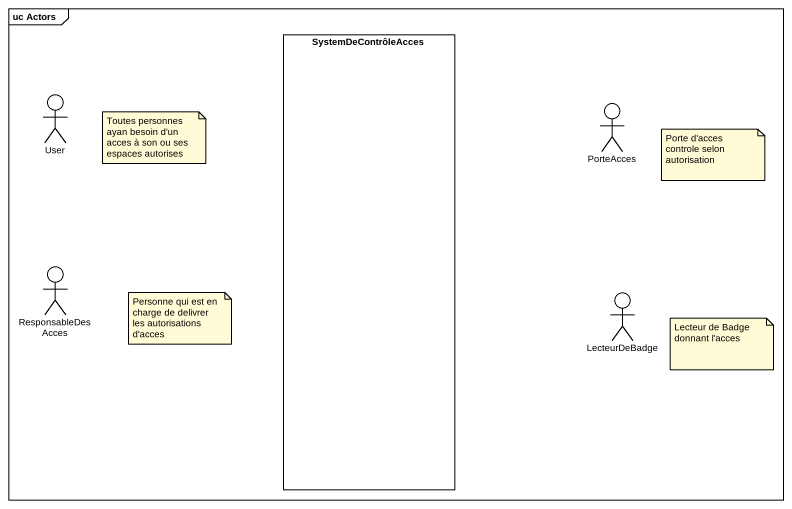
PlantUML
@startuml
mainframe uc Actors
rectangle SystemDeContrôleAcces
actor User
actor PorteAcces
actor ResponsableDesAcces
actor LecteurDeBadge
note as N1
  Toutes personnes ayan besoin d'un acces à son ou ses espaces autorises
end note
note as N2
  Porte d'acces controle selon autorisation
end note
note as N3
  Personne qui est en charge de delivrer les autorisations d'acces
end note
note as N4
  Lecteur de Badge donnant l'acces
end note
@enduml
